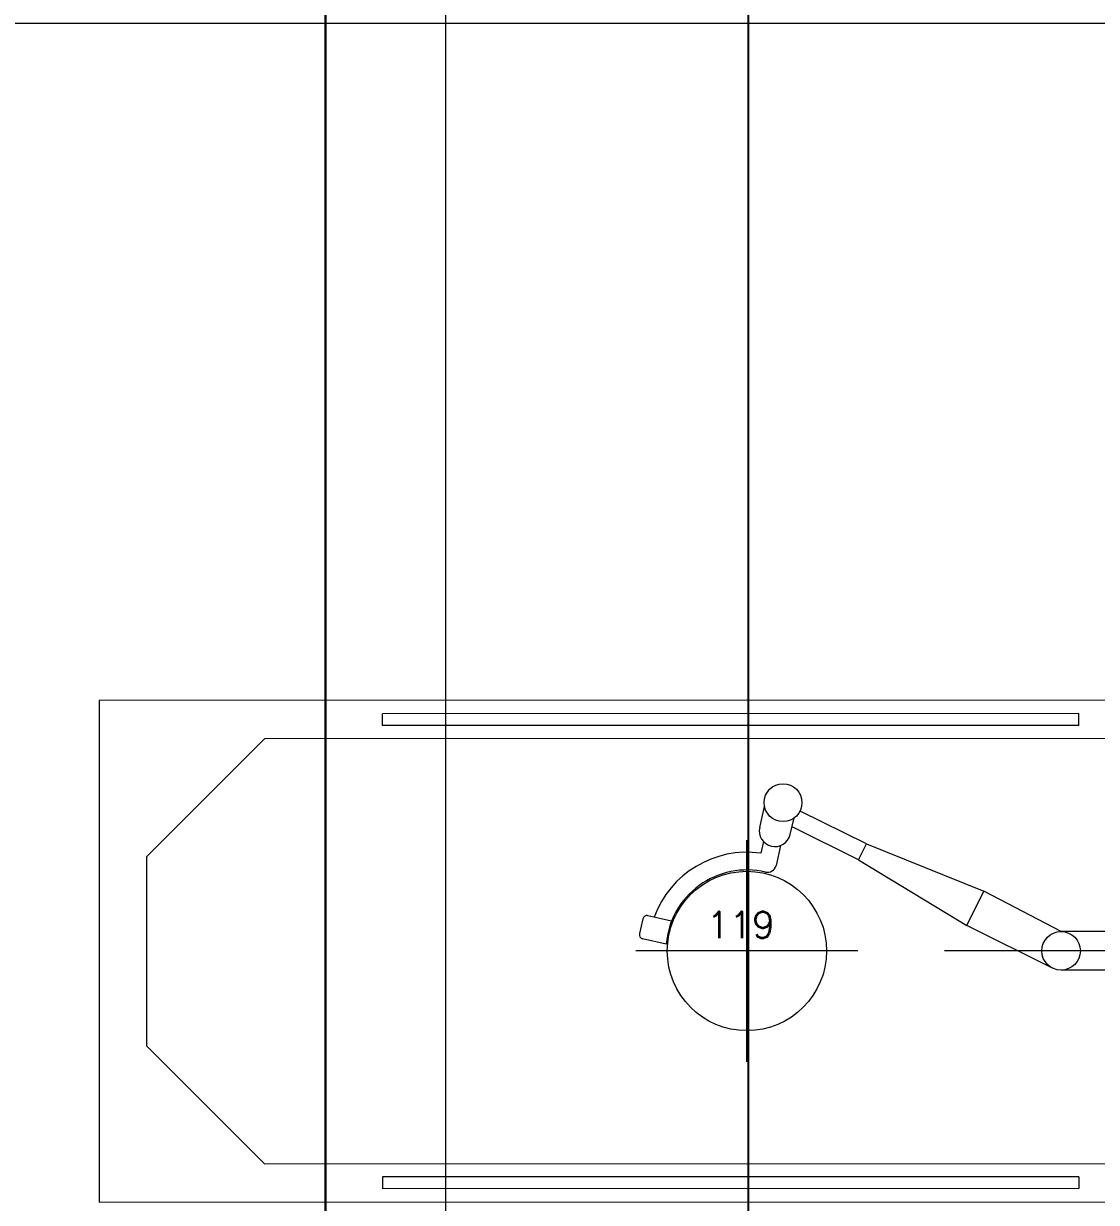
# Model space of a CAD drawing. Header units: metres. Extents: x 75097 to 220762, y -1557923 to -1361206.
# Drawn here: x 172485 to 174303, y -1417277 to -1415279 of the extents above; entities that cross this region are included whole.
import ezdxf

# ---------------------------------------------------------------- set-up
doc = ezdxf.new("R2010")
doc.units = ezdxf.units.M
doc.layers.get('0').update_dxf_attribs({"lineweight": 0})
doc.layers.add('A-100 - Copy$0$axes', color=8, linetype='Continuous')
for name, color, linetype, lineweight in [('A-100 - Copy$0$Medical Equipment and Furniture', 8, 'Continuous', 0), ('A-100 - Copy$0$Medical Equipment and Furniture1', 8, 'Continuous', 5), ('A-100 - Copy$0$Walls', 8, 'Continuous', 0), ('E-LG', 245, 'Continuous', 30)]:
    doc.layers.add(name, color=color, linetype=linetype, lineweight=lineweight)
doc.layers.add('EXF', color=7, linetype='Continuous', lineweight=0, true_color=0x4e7e3e)
doc.styles.add('A-100 - Copy$0$list_ghTextstyle', font='romans.shx', dxfattribs={"height": 0.25})

# ---------------------------------------------------------------- blocks, each defined once
blk = doc.blocks.new('A-100 - Copy$0$HF16786E-P')
at = {"layer": 'A-100 - Copy$0$Medical Equipment and Furniture1'}
for p, q in [((0, 0.425), (-2.14, 0.425)), ((-2.14, 0.425), (-2.14, -0.425)), ((-0.48, 0.4025), (-1.66, 0.4025)), ((-1.66, 0.3825), (-1.66, 0.4025)), ((-0.48, 0.3825), (-0.48, 0.4025)), ((-0.48, 0.3825), (-1.66, 0.3825)), ((-1.86, 0.36), (-2.06, 0.16)), ((-0.28, 0.36), (-1.86, 0.36)), ((-2.06, 0.16), (-2.06, -0.16)), ((-2.06, -0.16), (-1.86, -0.36)), ((-1.86, -0.36), (-0.28, -0.36)), ((-0.48, -0.3825), (-1.66, -0.3825)), ((-1.66, -0.3825), (-1.66, -0.4025)), ((-0.48, -0.3825), (-0.48, -0.4025)), ((-0.48, -0.4025), (-1.66, -0.4025)), ((-2.14, -0.425), (0, -0.425))]:
    blk.add_line(p, q, dxfattribs=at)
for points in [[(-0.48, 0.3825), (-0.48, 0.3825), (-0.48, 0.3825), (-0.48, 0.3825), (-0.48, 0.3825), (-0.48, 0.3825), (-0.48, 0.3825), (-0.48, 0.3825), (-0.48, 0.3825), (-0.48, 0.3825), (-0.48, 0.3825), (-0.48, 0.3825), (-0.48, 0.3825), (-0.48, 0.3825), (-0.48, 0.3825), (-0.48, 0.3825), (-0.48, 0.3825), (-0.48, 0.3825), (-0.48, 0.3825), (-0.48, 0.3825), (-0.48, 0.3825), (-0.48, 0.3825), (-0.48, 0.3825), (-0.48, 0.3825), (-0.48, 0.3825), (-0.48, 0.3825), (-0.48, 0.3825), (-0.48, 0.3825), (-0.48, 0.3825), (-0.48, 0.3825), (-0.48, 0.3825), (-0.48, 0.3825), (-0.48, 0.3825), (-0.48, 0.3825), (-0.48, 0.3825), (-0.48, 0.3825), (-0.48, 0.3825), (-0.48, 0.3825), (-0.48, 0.3825), (-0.48, 0.3825), (-0.48, 0.3825), (-0.48, 0.3825), (-0.48, 0.3825), (-0.48, 0.3825), (-0.48, 0.3825), (-0.48, 0.3825), (-0.48, 0.3825), (-0.48, 0.3825), (-0.48, 0.3825), (-0.48, 0.3825), (-0.48, 0.3825), (-0.48, 0.3825), (-0.48, 0.3825), (-0.48, 0.3825), (-0.48, 0.3825), (-0.48, 0.3825), (-0.48, 0.3825), (-0.48, 0.3825), (-0.48, 0.3825), (-0.48, 0.3825), (-0.48, 0.3825), (-0.48, 0.3825), (-0.48, 0.3825), (-0.48, 0.3825), (-0.48, 0.3825), (-0.48, 0.3825), (-0.48, 0.3825), (-0.48, 0.3825), (-0.48, 0.3825), (-0.48, 0.3825), (-0.48, 0.3825), (-0.48, 0.3825), (-0.48, 0.3825), (-0.48, 0.3825), (-0.48, 0.3825), (-0.48, 0.3825), (-0.48, 0.3825), (-0.48, 0.3825), (-0.48, 0.3825), (-0.48, 0.3825), (-0.48, 0.3825), (-0.48, 0.3825), (-0.48, 0.3825), (-0.48, 0.3825), (-0.48, 0.3825), (-0.48, 0.3825), (-0.48, 0.3825), (-0.48, 0.3825), (-0.48, 0.3825), (-0.48, 0.3825), (-0.48, 0.3825), (-0.48, 0.3825), (-0.48, 0.3825), (-0.48, 0.3825), (-0.48, 0.3825), (-0.48, 0.3825), (-0.48, 0.3825), (-0.48, 0.3825), (-0.48, 0.3825), (-0.48, 0.3825), (-0.48, 0.3825), (-0.48, 0.3825), (-0.48, 0.3825), (-0.48, 0.3825), (-0.48, 0.3825), (-0.48, 0.3825), (-0.48, 0.3825), (-0.48, 0.3825), (-0.48, 0.3825), (-0.48, 0.3825), (-0.48, 0.3825), (-0.48, 0.3825), (-0.48, 0.3825), (-0.48, 0.3825), (-0.48, 0.3825), (-0.48, 0.3825), (-0.48, 0.3825), (-0.48, 0.3825), (-0.48, 0.3825), (-0.48, 0.3825), (-0.48, 0.3825), (-0.48, 0.3825), (-0.48, 0.3825), (-0.48, 0.3825), (-0.48, 0.3825), (-0.48, 0.3825), (-0.48, 0.3825), (-0.48, 0.3825), (-0.48, 0.3825), (-0.48, 0.3825), (-0.48, 0.3825), (-0.48, 0.3825), (-0.48, 0.3825), (-0.48, 0.3825), (-0.48, 0.3825), (-0.48, 0.3825), (-0.48, 0.3825), (-0.48, 0.3825), (-0.48, 0.3825), (-0.48, 0.3825), (-0.48, 0.3825), (-0.48, 0.3825), (-0.48, 0.3825), (-0.48, 0.3825), (-0.48, 0.3825), (-0.48, 0.3825), (-0.48, 0.3825), (-0.48, 0.3825), (-0.48, 0.3825), (-0.48, 0.3825), (-0.48, 0.3825), (-0.48, 0.3825), (-0.48, 0.3825), (-0.48, 0.3825), (-0.48, 0.3825), (-0.48, 0.3825), (-0.48, 0.3825), (-0.48, 0.3825), (-0.48, 0.3825), (-0.48, 0.3825), (-0.48, 0.3825), (-0.48, 0.3825), (-0.48, 0.3825), (-0.48, 0.3825), (-0.48, 0.3825), (-0.48, 0.3825), (-0.48, 0.3825), (-0.48, 0.3825), (-0.48, 0.3825), (-0.48, 0.3825), (-0.48, 0.3825), (-0.48, 0.3825), (-0.48, 0.3825), (-0.48, 0.3825), (-0.48, 0.3825), (-0.48, 0.3825), (-0.48, 0.3825), (-0.48, 0.3825), (-0.48, 0.3825), (-0.48, 0.3825), (-0.48, 0.3825), (-0.48, 0.3825), (-0.48, 0.3825), (-0.48, 0.3825), (-0.48, 0.3825), (-0.48, 0.3825), (-0.48, 0.3825), (-0.48, 0.3825), (-0.48, 0.3825), (-0.48, 0.3825), (-0.48, 0.3825), (-0.48, 0.3825), (-0.48, 0.3825), (-0.48, 0.3825), (-0.48, 0.3825), (-0.48, 0.3825), (-0.48, 0.3825), (-0.48, 0.3825), (-0.48, 0.3825), (-0.48, 0.3825), (-0.48, 0.3825), (-0.48, 0.3825), (-0.48, 0.3825), (-0.48, 0.3825), (-0.48, 0.3825), (-0.48, 0.3825), (-0.48, 0.3825), (-0.48, 0.3825), (-0.48, 0.3825), (-0.48, 0.3825), (-0.48, 0.3825), (-0.48, 0.3825), (-0.48, 0.3825), (-0.48, 0.3825), (-0.48, 0.3825), (-0.48, 0.3825), (-0.48, 0.3825), (-0.48, 0.3825), (-0.48, 0.3825)], [(-0.48, 0.3825), (-0.48, 0.3825), (-0.48, 0.3825), (-0.48, 0.3825), (-0.48, 0.3825), (-0.48, 0.3825), (-0.48, 0.3825), (-0.48, 0.3825), (-0.48, 0.3825), (-0.48, 0.3825), (-0.48, 0.3825), (-0.48, 0.3825), (-0.48, 0.3825), (-0.48, 0.3825), (-0.48, 0.3825), (-0.48, 0.3825), (-0.48, 0.3825), (-0.48, 0.3825), (-0.48, 0.3825), (-0.48, 0.3825), (-0.48, 0.3825), (-0.48, 0.3825), (-0.48, 0.3825), (-0.48, 0.3825), (-0.48, 0.3825), (-0.48, 0.3825), (-0.48, 0.3825), (-0.48, 0.3825), (-0.48, 0.3825), (-0.48, 0.3825), (-0.48, 0.3825), (-0.48, 0.3825), (-0.48, 0.3825), (-0.48, 0.3825), (-0.48, 0.3825), (-0.48, 0.3825), (-0.48, 0.3825), (-0.48, 0.3825), (-0.48, 0.3825), (-0.48, 0.3825), (-0.48, 0.3825), (-0.48, 0.3825), (-0.48, 0.3825), (-0.48, 0.3825), (-0.48, 0.3825), (-0.48, 0.3825), (-0.48, 0.3825), (-0.48, 0.3825), (-0.48, 0.3825), (-0.48, 0.3825), (-0.48, 0.3825), (-0.48, 0.3825), (-0.48, 0.3825), (-0.48, 0.3825), (-0.48, 0.3825), (-0.48, 0.3825), (-0.48, 0.3825), (-0.48, 0.3825), (-0.48, 0.3825), (-0.48, 0.3825), (-0.48, 0.3825), (-0.48, 0.3825), (-0.48, 0.3825), (-0.48, 0.3825), (-0.48, 0.3825), (-0.48, 0.3825), (-0.48, 0.3825), (-0.48, 0.3825), (-0.48, 0.3825), (-0.48, 0.3825), (-0.48, 0.3825), (-0.48, 0.3825), (-0.48, 0.3825), (-0.48, 0.3825), (-0.48, 0.3825), (-0.48, 0.3825), (-0.48, 0.3825), (-0.48, 0.3825), (-0.48, 0.3825), (-0.48, 0.3825), (-0.48, 0.3825), (-0.48, 0.3825), (-0.48, 0.3825), (-0.48, 0.3825), (-0.48, 0.3825), (-0.48, 0.3825), (-0.48, 0.3825), (-0.48, 0.3825), (-0.48, 0.3825), (-0.48, 0.3825), (-0.48, 0.3825), (-0.48, 0.3825), (-0.48, 0.3825), (-0.48, 0.3825), (-0.48, 0.3825), (-0.48, 0.3825), (-0.48, 0.3825), (-0.48, 0.3825), (-0.48, 0.3825), (-0.48, 0.3825), (-0.48, 0.3825), (-0.48, 0.3825), (-0.48, 0.3825), (-0.48, 0.3825), (-0.48, 0.3825), (-0.48, 0.3825), (-0.48, 0.3825), (-0.48, 0.3825), (-0.48, 0.3825), (-0.48, 0.3825), (-0.48, 0.3825), (-0.48, 0.3825), (-0.48, 0.3825), (-0.48, 0.3825), (-0.48, 0.3825), (-0.48, 0.3825), (-0.48, 0.3825), (-0.48, 0.3825), (-0.48, 0.3825), (-0.48, 0.3825), (-0.48, 0.3825), (-0.48, 0.3825), (-0.48, 0.3825), (-0.48, 0.3825), (-0.48, 0.3825), (-0.48, 0.3825), (-0.48, 0.3825), (-0.48, 0.3825), (-0.48, 0.3825), (-0.48, 0.3825), (-0.48, 0.3825), (-0.48, 0.3825), (-0.48, 0.3825), (-0.48, 0.3825), (-0.48, 0.3825), (-0.48, 0.3825), (-0.48, 0.3825), (-0.48, 0.3825), (-0.48, 0.3825), (-0.48, 0.3825), (-0.48, 0.3825), (-0.48, 0.3825), (-0.48, 0.3825), (-0.48, 0.3825), (-0.48, 0.3825), (-0.48, 0.3825), (-0.48, 0.3825), (-0.48, 0.3825), (-0.48, 0.3825), (-0.48, 0.3825), (-0.48, 0.3825), (-0.48, 0.3825), (-0.48, 0.3825), (-0.48, 0.3825), (-0.48, 0.3825), (-0.48, 0.3825), (-0.48, 0.3825), (-0.48, 0.3825), (-0.48, 0.3825), (-0.48, 0.3825), (-0.48, 0.3825), (-0.48, 0.3825), (-0.48, 0.3825), (-0.48, 0.3825), (-0.48, 0.3825), (-0.48, 0.3825), (-0.48, 0.3825), (-0.48, 0.3825), (-0.48, 0.3825), (-0.48, 0.3825), (-0.48, 0.3825), (-0.48, 0.3825), (-0.48, 0.3825), (-0.48, 0.3825), (-0.48, 0.3825), (-0.48, 0.3825), (-0.48, 0.3825), (-0.48, 0.3825), (-0.48, 0.3825), (-0.48, 0.3825), (-0.48, 0.3825), (-0.48, 0.3825), (-0.48, 0.3825), (-0.48, 0.3825), (-0.48, 0.3825), (-0.48, 0.3825), (-0.48, 0.3825), (-0.48, 0.3825), (-0.48, 0.3825), (-0.48, 0.3825), (-0.48, 0.3825), (-0.48, 0.3825), (-0.48, 0.3825), (-0.48, 0.3825), (-0.48, 0.3825), (-0.48, 0.3825), (-0.48, 0.3825), (-0.48, 0.3825), (-0.48, 0.3825), (-0.48, 0.3825), (-0.48, 0.3825), (-0.48, 0.3825), (-0.48, 0.3825), (-0.48, 0.3825), (-0.48, 0.3825), (-0.48, 0.3825), (-0.48, 0.3825), (-0.48, 0.3825), (-0.48, 0.3825), (-0.48, 0.3825), (-0.48, 0.3825), (-0.48, 0.3825), (-0.48, 0.3825), (-0.48, 0.3825)], [(-0.48, 0.3825), (-0.48, 0.3825), (-0.48, 0.3825), (-0.48, 0.3825), (-0.48, 0.3825), (-0.48, 0.3825), (-0.48, 0.3825), (-0.48, 0.3825), (-0.48, 0.3825), (-0.48, 0.3825), (-0.48, 0.3825), (-0.48, 0.3825), (-0.48, 0.3825), (-0.48, 0.3825), (-0.48, 0.3825), (-0.48, 0.3825), (-0.48, 0.3825), (-0.48, 0.3825), (-0.48, 0.3825), (-0.48, 0.3825), (-0.48, 0.3825), (-0.48, 0.3825), (-0.48, 0.3825), (-0.48, 0.3825), (-0.48, 0.3825), (-0.48, 0.3825), (-0.48, 0.3825), (-0.48, 0.3825), (-0.48, 0.3825), (-0.48, 0.3825), (-0.48, 0.3825), (-0.48, 0.3825), (-0.48, 0.3825), (-0.48, 0.3825), (-0.48, 0.3825), (-0.48, 0.3825), (-0.48, 0.3825), (-0.48, 0.3825), (-0.48, 0.3825), (-0.48, 0.3825), (-0.48, 0.3825), (-0.48, 0.3825), (-0.48, 0.3825), (-0.48, 0.3825), (-0.48, 0.3825), (-0.48, 0.3825), (-0.48, 0.3825), (-0.48, 0.3825), (-0.48, 0.3825), (-0.48, 0.3825), (-0.48, 0.3825), (-0.48, 0.3825), (-0.48, 0.3825), (-0.48, 0.3825), (-0.48, 0.3825), (-0.48, 0.3825), (-0.48, 0.3825), (-0.48, 0.3825), (-0.48, 0.3825), (-0.48, 0.3825), (-0.48, 0.3825), (-0.48, 0.3825), (-0.48, 0.3825), (-0.48, 0.3825), (-0.48, 0.3825), (-0.48, 0.3825), (-0.48, 0.3825), (-0.48, 0.3825), (-0.48, 0.3825), (-0.48, 0.3825), (-0.48, 0.3825), (-0.48, 0.3825), (-0.48, 0.3825), (-0.48, 0.3825), (-0.48, 0.3825), (-0.48, 0.3825), (-0.48, 0.3825), (-0.48, 0.3825), (-0.48, 0.3825), (-0.48, 0.3825), (-0.48, 0.3825), (-0.48, 0.3825), (-0.48, 0.3825), (-0.48, 0.3825), (-0.48, 0.3825), (-0.48, 0.3825), (-0.48, 0.3825), (-0.48, 0.3825), (-0.48, 0.3825), (-0.48, 0.3825), (-0.48, 0.3825), (-0.48, 0.3825), (-0.48, 0.3825), (-0.48, 0.3825), (-0.48, 0.3825), (-0.48, 0.3825), (-0.48, 0.3825), (-0.48, 0.3825), (-0.48, 0.3825), (-0.48, 0.3825), (-0.48, 0.3825), (-0.48, 0.3825), (-0.48, 0.3825), (-0.48, 0.3825), (-0.48, 0.3825), (-0.48, 0.3825), (-0.48, 0.3825), (-0.48, 0.3825), (-0.48, 0.3825), (-0.48, 0.3825), (-0.48, 0.3825), (-0.48, 0.3825), (-0.48, 0.3825), (-0.48, 0.3825), (-0.48, 0.3825), (-0.48, 0.3825), (-0.48, 0.3825), (-0.48, 0.3825), (-0.48, 0.3825), (-0.48, 0.3825), (-0.48, 0.3825), (-0.48, 0.3825), (-0.48, 0.3825), (-0.48, 0.3825), (-0.48, 0.3825), (-0.48, 0.3825), (-0.48, 0.3825), (-0.48, 0.3825), (-0.48, 0.3825), (-0.48, 0.3825), (-0.48, 0.3825), (-0.48, 0.3825), (-0.48, 0.3825), (-0.48, 0.3825), (-0.48, 0.3825), (-0.48, 0.3825), (-0.48, 0.3825), (-0.48, 0.3825), (-0.48, 0.3825), (-0.48, 0.3825), (-0.48, 0.3825), (-0.48, 0.3825), (-0.48, 0.3825), (-0.48, 0.3825), (-0.48, 0.3825), (-0.48, 0.3825), (-0.48, 0.3825), (-0.48, 0.3825), (-0.48, 0.3825), (-0.48, 0.3825), (-0.48, 0.3825), (-0.48, 0.3825), (-0.48, 0.3825), (-0.48, 0.3825), (-0.48, 0.3825), (-0.48, 0.3825), (-0.48, 0.3825), (-0.48, 0.3825), (-0.48, 0.3825), (-0.48, 0.3825), (-0.48, 0.3825), (-0.48, 0.3825), (-0.48, 0.3825), (-0.48, 0.3825), (-0.48, 0.3825), (-0.48, 0.3825), (-0.48, 0.3825), (-0.48, 0.3825), (-0.48, 0.3825), (-0.48, 0.3825), (-0.48, 0.3825), (-0.48, 0.3825), (-0.48, 0.3825), (-0.48, 0.3825), (-0.48, 0.3825), (-0.48, 0.3825), (-0.48, 0.3825), (-0.48, 0.3825), (-0.48, 0.3825), (-0.48, 0.3825), (-0.48, 0.3825), (-0.48, 0.3825), (-0.48, 0.3825), (-0.48, 0.3825), (-0.48, 0.3825), (-0.48, 0.3825), (-0.48, 0.3825), (-0.48, 0.3825), (-0.48, 0.3825), (-0.48, 0.3825), (-0.48, 0.3825), (-0.48, 0.3825), (-0.48, 0.3825), (-0.48, 0.3825), (-0.48, 0.3825), (-0.48, 0.3825), (-0.48, 0.3825), (-0.48, 0.3825), (-0.48, 0.3825), (-0.48, 0.3825), (-0.48, 0.3825), (-0.48, 0.3825), (-0.48, 0.3825), (-0.48, 0.3825), (-0.48, 0.3825), (-0.48, 0.3825), (-0.48, 0.3825), (-0.48, 0.3825), (-0.48, 0.3825), (-0.48, 0.3825), (-0.48, 0.3825), (-0.48, 0.3825), (-0.48, 0.3825), (-0.48, 0.3825), (-0.48, 0.3825), (-0.48, 0.3825), (-0.48, 0.3825), (-0.48, 0.3825), (-0.48, 0.3825), (-0.48, 0.3825), (-0.48, 0.3825), (-0.48, 0.3825), (-0.48, 0.3825), (-0.48, 0.3825), (-0.48, 0.3825), (-0.48, 0.3825), (-0.48, 0.3825), (-0.48, 0.3825), (-0.48, 0.3825), (-0.48, 0.3825), (-0.48, 0.3825), (-0.48, 0.3825), (-0.48, 0.3825), (-0.48, 0.3825), (-0.48, 0.3825), (-0.48, 0.3825), (-0.48, 0.3825), (-0.48, 0.3825), (-0.48, 0.3825), (-0.48, 0.3825), (-0.48, 0.3825), (-0.48, 0.3825), (-0.48, 0.3825), (-0.48, 0.3825), (-0.48, 0.3825), (-0.48, 0.3825), (-0.48, 0.3825), (-0.48, 0.3825), (-0.48, 0.3825), (-0.48, 0.3825), (-0.48, 0.3825), (-0.48, 0.3825), (-0.48, 0.3825), (-0.48, 0.3825), (-0.48, 0.3825), (-0.48, 0.3825), (-0.48, 0.3825), (-0.48, 0.3825), (-0.48, 0.3825), (-0.48, 0.3825), (-0.48, 0.3825), (-0.48, 0.3825), (-0.48, 0.3825), (-0.48, 0.3825), (-0.48, 0.3825), (-0.48, 0.3825), (-0.48, 0.3825), (-0.48, 0.3825), (-0.48, 0.3825), (-0.48, 0.3825), (-0.48, 0.3825), (-0.48, 0.3825), (-0.48, 0.3825), (-0.48, 0.3825), (-0.48, 0.3825), (-0.48, 0.3825), (-0.48, 0.3825)]]:
    blk.add_lwpolyline(points, close=True, dxfattribs=at)
for points in [[(-0.48, 0.3825), (-0.48, 0.3825), (-0.48, 0.3825), (-0.48, 0.3825), (-0.48, 0.3825), (-0.48, 0.3825), (-0.48, 0.3825), (-0.48, 0.3825)], [(-0.48, 0.3825), (-0.48, 0.3825), (-0.48, 0.3825), (-0.48, 0.3825), (-0.48, 0.3825), (-0.48, 0.3825), (-0.48, 0.3825), (-0.48, 0.3825), (-0.48, 0.3825), (-0.48, 0.3825), (-0.48, 0.3825), (-0.48, 0.3825), (-0.48, 0.3825), (-0.48, 0.3825), (-0.48, 0.3825), (-0.48, 0.3825), (-0.48, 0.3825), (-0.48, 0.3825), (-0.48, 0.3825), (-0.48, 0.3825), (-0.48, 0.3825), (-0.48, 0.3825), (-0.48, 0.3825), (-0.48, 0.3825), (-0.48, 0.3825), (-0.48, 0.3825), (-0.48, 0.3825), (-0.48, 0.3825), (-0.48, 0.3825), (-0.48, 0.3825), (-0.48, 0.3825), (-0.48, 0.3825), (-0.48, 0.3825), (-0.48, 0.3825), (-0.48, 0.3825), (-0.48, 0.3825), (-0.48, 0.3825), (-0.48, 0.3825), (-0.48, 0.3825), (-0.48, 0.3825), (-0.48, 0.3825), (-0.48, 0.3825), (-0.48, 0.3825), (-0.48, 0.3825), (-0.48, 0.3825), (-0.48, 0.3825), (-0.48, 0.3825), (-0.48, 0.3825), (-0.48, 0.3825), (-0.48, 0.3825), (-0.48, 0.3825), (-0.48, 0.3825), (-0.48, 0.3825), (-0.48, 0.3825), (-0.48, 0.3825), (-0.48, 0.3825), (-0.48, 0.3825), (-0.48, 0.3825), (-0.48, 0.3825), (-0.48, 0.3825), (-0.48, 0.3825), (-0.48, 0.3825), (-0.48, 0.3825), (-0.48, 0.3825), (-0.48, 0.3825), (-0.48, 0.3825), (-0.48, 0.3825), (-0.48, 0.3825), (-0.48, 0.3825), (-0.48, 0.3825), (-0.48, 0.3825), (-0.48, 0.3825), (-0.48, 0.3825), (-0.48, 0.3825), (-0.48, 0.3825), (-0.48, 0.3825), (-0.48, 0.3825), (-0.48, 0.3825), (-0.48, 0.3825), (-0.48, 0.3825), (-0.48, 0.3825), (-0.48, 0.3825), (-0.48, 0.3825), (-0.48, 0.3825), (-0.48, 0.3825), (-0.48, 0.3825), (-0.48, 0.3825), (-0.48, 0.3825), (-0.48, 0.3825), (-0.48, 0.3825), (-0.48, 0.3825), (-0.48, 0.3825), (-0.48, 0.3825), (-0.48, 0.3825), (-0.48, 0.3825), (-0.48, 0.3825), (-0.48, 0.3825), (-0.48, 0.3825), (-0.48, 0.3825), (-0.48, 0.3825), (-0.48, 0.3825), (-0.48, 0.3825), (-0.48, 0.3825), (-0.48, 0.3825), (-0.48, 0.3825), (-0.48, 0.3825), (-0.48, 0.3825), (-0.48, 0.3825), (-0.48, 0.3825), (-0.48, 0.3825), (-0.48, 0.3825)], [(-0.48, 0.3825), (-0.48, 0.3825), (-0.48, 0.3825), (-0.48, 0.3825), (-0.48, 0.3825), (-0.48, 0.3825), (-0.48, 0.3825), (-0.48, 0.3825), (-0.48, 0.3825), (-0.48, 0.3825), (-0.48, 0.3825), (-0.48, 0.3825), (-0.48, 0.3825), (-0.48, 0.3825), (-0.48, 0.3825), (-0.48, 0.3825), (-0.48, 0.3825)], [(-0.48, 0.3825), (-0.48, 0.3825), (-0.48, 0.3825), (-0.48, 0.3825), (-0.48, 0.3825), (-0.48, 0.3825), (-0.48, 0.3825)], [(-0.48, 0.3825), (-0.48, 0.3825), (-0.48, 0.3825), (-0.48, 0.3825), (-0.48, 0.3825), (-0.48, 0.3825), (-0.48, 0.3825), (-0.48, 0.3825), (-0.48, 0.3825), (-0.48, 0.3825), (-0.48, 0.3825), (-0.48, 0.3825)], [(-0.48, 0.3825), (-0.48, 0.3825), (-0.48, 0.3825), (-0.48, 0.3825), (-0.48, 0.3825), (-0.48, 0.3825), (-0.48, 0.3825), (-0.48, 0.3825), (-0.48, 0.3825), (-0.48, 0.3825), (-0.48, 0.3825), (-0.48, 0.3825), (-0.48, 0.3825), (-0.48, 0.3825), (-0.48, 0.3825), (-0.48, 0.3825), (-0.48, 0.3825), (-0.48, 0.3825), (-0.48, 0.3825), (-0.48, 0.3825), (-0.48, 0.3825), (-0.48, 0.3825), (-0.48, 0.3825), (-0.48, 0.3825), (-0.48, 0.3825), (-0.48, 0.3825), (-0.48, 0.3825), (-0.48, 0.3825), (-0.48, 0.3825), (-0.48, 0.3825), (-0.48, 0.3825), (-0.48, 0.3825), (-0.48, 0.3825), (-0.48, 0.3825), (-0.48, 0.3825), (-0.48, 0.3825), (-0.48, 0.3825), (-0.48, 0.3825), (-0.48, 0.3825), (-0.48, 0.3825), (-0.48, 0.3825), (-0.48, 0.3825), (-0.48, 0.3825), (-0.48, 0.3825), (-0.48, 0.3825), (-0.48, 0.3825), (-0.48, 0.3825), (-0.48, 0.3825), (-0.48, 0.3825), (-0.48, 0.3825), (-0.48, 0.3825), (-0.48, 0.3825), (-0.48, 0.3825), (-0.48, 0.3825), (-0.48, 0.3825), (-0.48, 0.3825), (-0.48, 0.3825), (-0.48, 0.3825), (-0.48, 0.3825), (-0.48, 0.3825), (-0.48, 0.3825), (-0.48, 0.3825), (-0.48, 0.3825), (-0.48, 0.3825), (-0.48, 0.3825), (-0.48, 0.3825), (-0.48, 0.3825), (-0.48, 0.3825), (-0.48, 0.3825), (-0.48, 0.3825), (-0.48, 0.3825), (-0.48, 0.3825), (-0.48, 0.3825), (-0.48, 0.3825), (-0.48, 0.3825), (-0.48, 0.3825), (-0.48, 0.3825), (-0.48, 0.3825), (-0.48, 0.3825), (-0.48, 0.3825), (-0.48, 0.3825), (-0.48, 0.3825), (-0.48, 0.3825), (-0.48, 0.3825), (-0.48, 0.3825), (-0.48, 0.3825), (-0.48, 0.3825), (-0.48, 0.3825), (-0.48, 0.3825)], [(-0.48, 0.3825), (-0.48, 0.3825), (-0.48, 0.3825), (-0.48, 0.3825), (-0.48, 0.3825), (-0.48, 0.3825), (-0.48, 0.3825), (-0.48, 0.3825), (-0.48, 0.3825), (-0.48, 0.3825), (-0.48, 0.3825), (-0.48, 0.3825), (-0.48, 0.3825), (-0.48, 0.3825), (-0.48, 0.3825), (-0.48, 0.3825), (-0.48, 0.3825), (-0.48, 0.3825), (-0.48, 0.3825), (-0.48, 0.3825), (-0.48, 0.3825), (-0.48, 0.3825), (-0.48, 0.3825), (-0.48, 0.3825), (-0.48, 0.3825), (-0.48, 0.3825), (-0.48, 0.3825), (-0.48, 0.3825), (-0.48, 0.3825), (-0.48, 0.3825), (-0.48, 0.3825), (-0.48, 0.3825), (-0.48, 0.3825), (-0.48, 0.3825), (-0.48, 0.3825), (-0.48, 0.3825), (-0.48, 0.3825), (-0.48, 0.3825), (-0.48, 0.3825), (-0.48, 0.3825), (-0.48, 0.3825), (-0.48, 0.3825), (-0.48, 0.3825), (-0.48, 0.3825), (-0.48, 0.3825), (-0.48, 0.3825), (-0.48, 0.3825), (-0.48, 0.3825), (-0.48, 0.3825), (-0.48, 0.3825), (-0.48, 0.3825), (-0.48, 0.3825), (-0.48, 0.3825), (-0.48, 0.3825)], [(-0.48, 0.3825), (-0.48, 0.3825), (-0.48, 0.3825), (-0.48, 0.3825), (-0.48, 0.3825), (-0.48, 0.3825), (-0.48, 0.3825), (-0.48, 0.3825), (-0.48, 0.3825), (-0.48, 0.3825)], [(-0.48, 0.3825), (-0.48, 0.3825), (-0.48, 0.3825), (-0.48, 0.3825), (-0.48, 0.3825), (-0.48, 0.3825), (-0.48, 0.3825), (-0.48, 0.3825), (-0.48, 0.3825), (-0.48, 0.3825)], [(-0.48, 0.3825), (-0.48, 0.3825), (-0.48, 0.3825), (-0.48, 0.3825), (-0.48, 0.3825), (-0.48, 0.3825), (-0.48, 0.3825), (-0.48, 0.3825), (-0.48, 0.3825), (-0.48, 0.3825), (-0.48, 0.3825), (-0.48, 0.3825), (-0.48, 0.3825), (-0.48, 0.3825), (-0.48, 0.3825)], [(-0.48, 0.3825), (-0.48, 0.3825), (-0.48, 0.3825), (-0.48, 0.3825), (-0.48, 0.3825), (-0.48, 0.3825), (-0.48, 0.3825), (-0.48, 0.3825), (-0.48, 0.3825), (-0.48, 0.3825)], [(-0.48, 0.3825), (-0.48, 0.3825), (-0.48, 0.3825), (-0.48, 0.3825), (-0.48, 0.3825), (-0.48, 0.3825), (-0.48, 0.3825)], [(-0.48, 0.3825), (-0.48, 0.3825), (-0.48, 0.3825), (-0.48, 0.3825), (-0.48, 0.3825), (-0.48, 0.3825), (-0.48, 0.3825), (-0.48, 0.3825), (-0.48, 0.3825), (-0.48, 0.3825)], [(-0.48, 0.3825), (-0.48, 0.3825), (-0.48, 0.3825), (-0.48, 0.3825), (-0.48, 0.3825), (-0.48, 0.3825), (-0.48, 0.3825), (-0.48, 0.3825), (-0.48, 0.3825), (-0.48, 0.3825), (-0.48, 0.3825), (-0.48, 0.3825), (-0.48, 0.3825), (-0.48, 0.3825), (-0.48, 0.3825), (-0.48, 0.3825), (-0.48, 0.3825), (-0.48, 0.3825)], [(-0.48, 0.3825), (-0.48, 0.3825), (-0.48, 0.3825), (-0.48, 0.3825), (-0.48, 0.3825), (-0.48, 0.3825), (-0.48, 0.3825), (-0.48, 0.3825), (-0.48, 0.3825)]]:
    blk.add_lwpolyline(points, dxfattribs=at)
blk = doc.blocks.new('A-100 - Copy$0$ME12276-P')
for p, q in [((1.3224, 0.188, 0), (1.3224, -0.188, 0)), ((0.025, 0.075), (0.04, 0.075)), ((0.0138, 0, 0), (0.9874, 0, 0)), ((1.1344, 0, 0), (1.5104, 0, 0)), ((0.025, -0.075), (0.04, -0.075))]:
    blk.add_line(p, q)
at = {"extrusion": (1.35123e-06, 7.46508e-18, 1)}
for p, q in [((0.025, -0.1), (0.025, 0.1)), ((0.04, -0.075), (0.04, 0.075)), ((0.04, 0.0325, 0), (0.79, 0.0325, 0)), ((0.8045, 0.0291, 0), (0.95, -0.0431, 0)), ((1.4592, -0.0114, 0), (1.4993, -0.0208, 0)), ((0.04, -0.0325, 0), (0.79, -0.0329, 0)), ((0.79, -0.0329, 0), (0.9211, -0.1013, 0)), ((1.4988, -0.0544, 0), (1.5046, -0.0294, 0)), ((0.95, -0.0431, 0), (0.9211, -0.1013, 0)), ((1.1333, -0.1544, 0), (0.95, -0.0431, 0)), ((1.4501, -0.0504, 0), (1.4902, -0.0597, 0)), ((1.1199, -0.1813, 0), (0.9211, -0.1013, 0)), ((1.1333, -0.1544, 0), (1.1199, -0.1813, 0)), ((1.1333, -0.1544, 0), (1.2459, -0.2104, 0)), ((1.2653, -0.1786, 0), (1.2731, -0.1449, 0)), ((1.2945, -0.1854, 0), (1.2991, -0.1657, 0)), ((1.1199, -0.1813, 0), (1.2324, -0.2371, 0)), ((1.2489, -0.1973, 0), (1.2424, -0.2254, 0)), ((1.3008, -0.2094, 0), (1.2926, -0.2446, 0))]:
    blk.add_line(p, q, dxfattribs=at)
blk.add_lwpolyline([(0.025, 0.1), (0, 0.1), (0, -0.1), (0.025, -0.1)], close=True)
for centre, radius in [((1.3224, 0, 0), 0.135), ((0.79, -0.0002), 0.0327), ((1.2612, -0.2514, 0), 0.0321)]:
    blk.add_circle(centre, radius, dxfattribs=at)
blk.add_circle((0.0725, 0), 0.0325)
for centre, radius, start, end in [((1.3224, 0, 0), 0.1373, 256.8534, 355.2294), ((1.4977, -0.0277, 0), 0.00713, 346.8534, 76.8534), ((1.3224, 0, 0), 0.1673, 261.9975, 339.9874), ((1.4918, -0.0528, 0), 0.00713, 256.8534, 346.8534), ((1.2877, -0.1483, 0), 0.015, 76.8534, 166.8534), ((1.2749, -0.2034, 0), 0.0266, 346.8534, 166.8534)]:
    blk.add_arc(centre, radius, start, end, dxfattribs=at)
blk = doc.blocks.new('A-100 - Copy$0$K.219.49.84')
at = {"layer": 'A-100 - Copy$0$Medical Equipment and Furniture1', "xscale": 1000, "yscale": 1000, "zscale": 1000}
blk.add_blockref('A-100 - Copy$0$ME12276-P', (96933.1, -4961.7, 0), dxfattribs=at)
blk = doc.blocks.new('A-100 - Copy')
at = {"layer": 'A-100 - Copy$0$axes'}
blk.add_line((173713.3, -1477303.3, 0), (173713.3, -1391762.7, 0), dxfattribs=at)
at = {"layer": 'A-100 - Copy$0$Walls'}
blk.add_line((175033.3, -1415279.2, 0), (169601.2, -1415279.2, 0), dxfattribs=at)
at = {"layer": 'A-100 - Copy$0$Medical Equipment and Furniture', "xscale": 1000, "yscale": 1000, "zscale": 1000, "rotation": 0.01499365941642081}
blk.add_blockref('A-100 - Copy$0$HF16786E-P', (174753.3, -1416850.9, 0), dxfattribs=at)
at = {"layer": 'A-100 - Copy$0$Medical Equipment and Furniture', "rotation": 180}
blk.add_blockref('A-100 - Copy$0$K.219.49.84', (271966.4, -1421812.6, 0), dxfattribs=at)
at = {"layer": 'A-100 - Copy$0$Medical Equipment and Furniture', "style": 'A-100 - Copy$0$list_ghTextstyle'}
blk.add_text('119', height=45, dxfattribs=at).set_placement((173642.5, -1416829.2, 0))

msp = doc.modelspace()

# ---------------------------------------------------------------- linework, layer by layer
at = {"layer": 'E-LG', "color": 1}
msp.add_lwpolyline([(167298.6, -1445828), (167298.6, -1427992.5), (162293.9, -1427992.5), (162140.8, -1427847.7), (162256.4, -1427725.4), (163407, -1427725.4), (163503.9, -1427618.9), (163605.4, -1427732.2), (167672.2, -1427732.2), (167672.2, -1424590.5), (168445.6, -1424180.6), (168629.6, -1424450), (173372.2, -1424450), (173372.2, -1417539.6), (174490.1, -1417539.6), (174594.1, -1417487.6), (174493.6, -1417437.8), (172996.7, -1417437.8), (172996.7, -1413950.7), (172882.2, -1413890.9), (172996.7, -1413847), (172996.7, -1412914.2), (172882.2, -1412870.9)], dxfattribs=at)
at = {"layer": 'EXF', "color": 85}
msp.add_lwpolyline([(161785, -1395991.1), (161904.6, -1396128.5), (165976.8, -1396128.5), (165976.8, -1397607.5), (172947.6, -1397607.5), (173101.3, -1397241.1), (173200, -1397607.5), (173200, -1421773.1), (174564.6, -1421773.1), (174839.8, -1421910.7), (174805.1, -1421939.9), (174803.5, -1426913.3), (173771.1, -1426913.3), (173753.9, -1426896.1), (173737, -1426913), (164536.3, -1426913.3), (164536.3, -1420424.4)], dxfattribs=at)

# ---------------------------------------------------------------- next in the draw order: block references
msp.add_blockref('A-100 - Copy', (0, 0))

doc.saveas('drawing.dxf')
